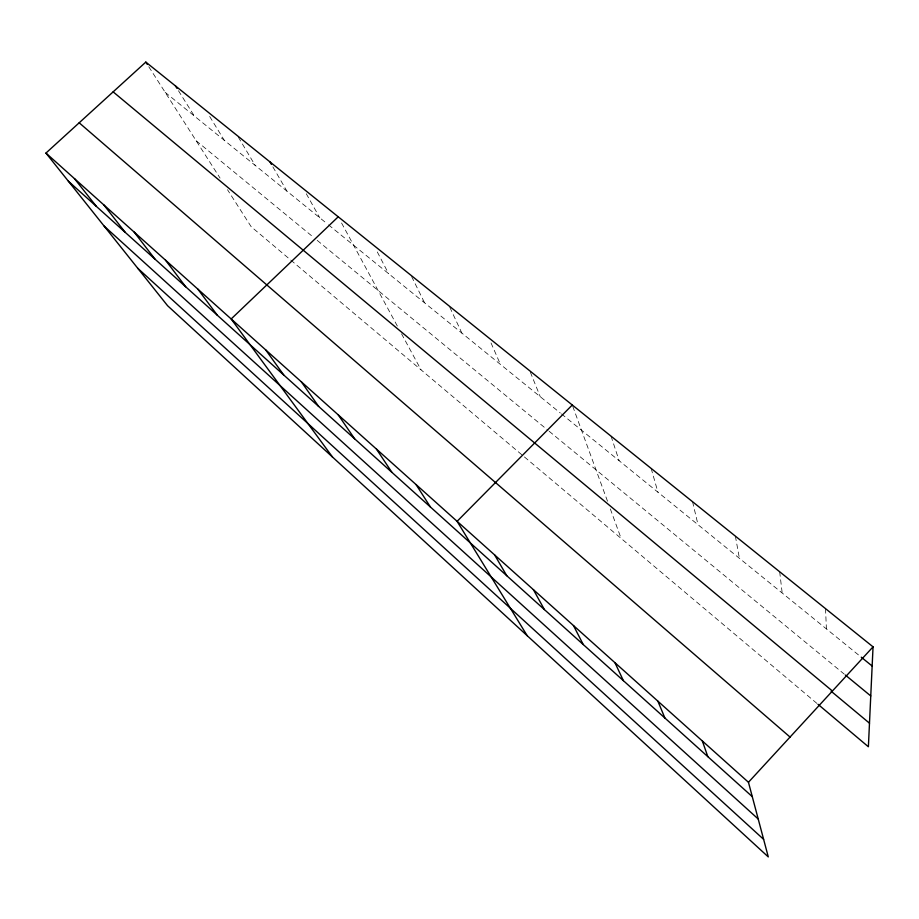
<?xml version="1.0" encoding="UTF-8"?>
<svg xmlns="http://www.w3.org/2000/svg" width="919" height="919" viewBox="0 0 919 919"><rect width="100%" height="100%" fill="white"/><g stroke="black" fill="none" stroke-linecap="round" stroke-linejoin="round"><path stroke-width="0.69" stroke-dasharray="4.59 3.45" d="M165.179 92.348L327.417 223.995M328.508 224.879L560.314 412.987M561.429 413.895L860.173 656.304M196.172 140.768L313.919 237.676M317.193 240.364L548.057 430.368M549.148 431.264L844.297 674.167M816.899 703.38L251.174 226.717L227.498 189.716M148.798 66.754L220.055 178.079M178.481 90.74L194.288 115.966M209.681 116.472L224.27 140.297M238.274 137.08L255.137 165.351M272.863 166.844L286.969 191.175M306.291 193.76L319.778 217.792M341.569 222.995L398.283 327.807M401.546 333.827L421.017 369.817M377.307 251.944L388.553 273.609M411.609 276.562L424.624 302.879M449.839 307.36L461.889 333.115M491.033 342.948L500.418 364.383M530.332 372.149L540.257 396.709M572.755 406.324L607.551 501.349M610.342 508.954L621.129 538.431M611.066 436.192L619.119 460.706M651.146 468.414L657.935 492.205M692.558 501.717L698.015 524.726M735.372 536.145L739.404 558.315M779.68 571.767L782.184 593.019M825.538 608.642L826.399 628.906"/><path stroke-width="1.38" d="M45.95 153.071L748.457 782.276L768.284 856.91L167.58 305.705L45.95 153.071L145.822 62.09L873.05 646.85L868.386 746.768L817.99 704.299M748.457 782.276L873.05 646.85M572.273 405.003L457.099 521.326L527.173 635.672M338.226 216.804L231.163 318.962L332.494 457.03M861.264 657.188L872.154 666.034M845.4 675.074L870.752 695.947M113.14 91.866L832.407 691.019M831.167 691.26L869.489 723.196M79.183 122.79L790.053 737.061M68.339 181.169L752.27 796.647M104.134 226.097L758.209 819.013M137.735 268.256L763.62 839.346M74.462 178.619L96.38 206.407M103.87 204.948L125.26 232.404M134.185 232.105L155.035 259.181M165.477 260.134L185.718 286.808M197.792 289.071L217.378 315.286M265.66 349.863L283.776 375.044M301.34 381.81L318.629 406.405M338.249 414.871L354.642 438.811M376.468 449.104L391.896 472.332M145.822 62.09L147.304 64.422M416.054 484.566L430.437 507.024M175.472 85.938L176.976 88.339M494.617 554.927L506.783 575.731M270.048 161.985L271.45 164.421M533.388 589.642L544.393 609.573M573.467 625.552L583.243 644.541M614.949 662.702L623.392 680.657M657.878 701.151L664.896 718.015M702.357 740.99L707.825 756.647"/></g></svg>
